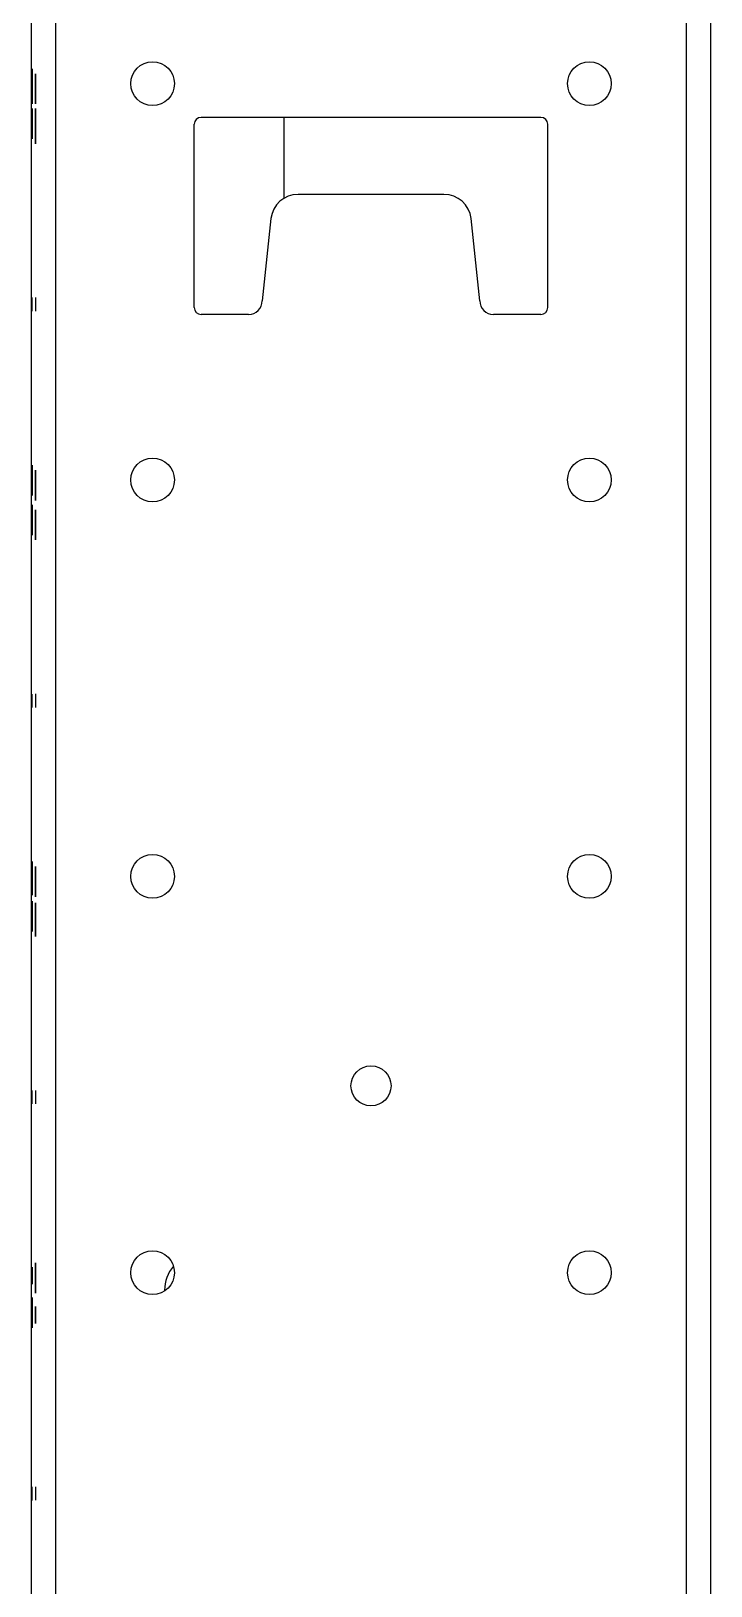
# Model space of a CAD drawing. Extents: x 8 to 102, y 11 to 162.
# Drawn here: x 65.58 to 68.58, y 66.73 to 73.59 of the extents above; entities that cross this region are included whole.
import ezdxf

# ---------------------------------------------------------------- set-up
doc = ezdxf.new("R2010")
doc.units = 0
doc.header["$MEASUREMENT"] = 0
doc.layers.add('TFR-TRI3', color=7, linetype='CONTINUOUS')

msp = doc.modelspace()

# ---------------------------------------------------------------- linework, layer by layer
at = {"layer": 'TFR-TRI3', "color": 113, "linetype": 'CONTINUOUS'}
for p, q in [((65.6848, 11.26), (65.6848, 107.017)), ((68.4678, 107.017), (68.4678, 11.26)), ((68.5763, 11.26), (68.5763, 107.017)), ((65.5763, 104.5872), (65.5763, 13.6943)), ((66.2963, 72.371), (66.2963, 73.181)), ((67.8263, 73.211), (66.3263, 73.211)), ((67.8563, 72.371), (67.8563, 73.181)), ((67.3984, 72.871), (66.7543, 72.871)), ((66.6349, 72.7637), (66.5963, 72.401)), ((67.5563, 72.401), (67.5178, 72.7637)), ((66.5363, 72.341), (66.3263, 72.341)), ((67.8263, 72.341), (67.6163, 72.341))]:
    msp.add_line(p, q, dxfattribs=at)
at = {"layer": 'TFR-TRI3', "color": 3, "linetype": 'CONTINUOUS'}
for p, q in [((65.5813, 73.4254), (65.5813, 73.395)), ((65.5813, 73.395), (65.5813, 73.4254)), ((65.5813, 73.395), (65.5813, 73.3674)), ((65.5813, 73.3725), (65.5813, 73.395)), ((65.5963, 73.4038), (65.5963, 73.3788)), ((65.5963, 73.3975), (65.5963, 73.4038)), ((65.5963, 73.3763), (65.5963, 73.4013)), ((65.5963, 73.4013), (65.5963, 73.3938)), ((65.5963, 73.3836), (65.5963, 73.3975)), ((65.5963, 73.3938), (65.5963, 73.3804)), ((65.5963, 73.3635), (65.5963, 73.3836)), ((65.5813, 73.27), (65.5813, 73.3725)), ((65.5813, 73.3674), (65.5813, 73.27)), ((65.5813, 73.3674), (65.5813, 73.2971)), ((65.5813, 73.2971), (65.5813, 73.3674)), ((65.5963, 73.3804), (65.5963, 73.3621)), ((65.5963, 73.3788), (65.5963, 73.3729)), ((65.5963, 73.3717), (65.5963, 73.3763)), ((65.5963, 73.3729), (65.5963, 73.364)), ((65.5963, 73.3637), (65.5963, 73.3717)), ((65.5963, 73.364), (65.5963, 73.3525)), ((65.5963, 73.3527), (65.5963, 73.3637)), ((65.5963, 73.3389), (65.5963, 73.3635)), ((65.5963, 73.3621), (65.5963, 73.3398)), ((65.5963, 73.3446), (65.5963, 73.3544)), ((65.5963, 73.3544), (65.5963, 73.3516)), ((65.5963, 73.3393), (65.5963, 73.3527)), ((65.5963, 73.3525), (65.5963, 73.3388)), ((65.5963, 73.3516), (65.5963, 73.3493)), ((65.5963, 73.3493), (65.5963, 73.3475)), ((65.5963, 73.3475), (65.5963, 73.3323)), ((65.5963, 73.3366), (65.5963, 73.3446)), ((65.5963, 73.3398), (65.5963, 73.3238)), ((65.5963, 73.3259), (65.5963, 73.3393)), ((65.5963, 73.3117), (65.5963, 73.3389)), ((65.5963, 73.3388), (65.5963, 73.3225)), ((65.5963, 73.3208), (65.5963, 73.3366)), ((65.5963, 73.3323), (65.5963, 73.3187)), ((65.5963, 73.3152), (65.5963, 73.3259)), ((65.5963, 73.3238), (65.5963, 73.3091)), ((65.5963, 73.3225), (65.5963, 73.3089)), ((65.5963, 73.3079), (65.5963, 73.3208)), ((65.5963, 73.3187), (65.5963, 73.3091)), ((65.5963, 73.3082), (65.5963, 73.3152)), ((65.5813, 73.2475), (65.5813, 73.25)), ((65.5813, 73.25), (65.5813, 73.2452)), ((65.5813, 73.2401), (65.5813, 73.2475)), ((65.5813, 73.2452), (65.5813, 73.2306)), ((65.5963, 73.2896), (65.5963, 73.3117)), ((65.5963, 73.3091), (65.5963, 73.3059)), ((65.5963, 73.3091), (65.5963, 73.2967)), ((65.5963, 73.3089), (65.5963, 73.2998)), ((65.5963, 73.3059), (65.5963, 73.3082)), ((65.5963, 73.3082), (65.5963, 73.2921)), ((65.5963, 73.296), (65.5963, 73.3082)), ((65.5963, 73.2995), (65.5963, 73.3079)), ((65.5963, 73.2998), (65.5963, 73.2967)), ((65.5963, 73.2967), (65.5963, 73.2995)), ((65.5963, 73.2967), (65.5963, 73.2875)), ((65.5963, 73.2872), (65.5963, 73.296)), ((65.5963, 73.2921), (65.5963, 73.2801)), ((65.5963, 73.275), (65.5963, 73.2896)), ((65.5963, 73.2875), (65.5963, 73.2819)), ((65.5963, 73.2819), (65.5963, 73.2872)), ((65.5963, 73.2819), (65.5963, 73.2801)), ((65.5963, 73.2801), (65.5963, 73.2819)), ((65.5963, 73.2801), (65.5963, 73.2726)), ((65.5963, 73.2701), (65.5963, 73.275)), ((65.5963, 73.2726), (65.5963, 73.2701)), ((65.5963, 73.1527), (65.5963, 73.2501)), ((65.5963, 73.2501), (65.5963, 73.1476)), ((65.5813, 73.2401), (65.5813, 73.2383)), ((65.5813, 73.2382), (65.5813, 73.2401)), ((65.5813, 73.228), (65.5813, 73.2401)), ((65.5813, 73.2383), (65.5813, 73.2329)), ((65.5813, 73.2326), (65.5813, 73.2382)), ((65.5813, 73.2329), (65.5813, 73.2241)), ((65.5813, 73.2235), (65.5813, 73.2326)), ((65.5813, 73.2306), (65.5813, 73.2085)), ((65.5813, 73.2119), (65.5813, 73.228)), ((65.5813, 73.2241), (65.5813, 73.2119)), ((65.5813, 73.211), (65.5813, 73.2235)), ((65.5813, 73.2234), (65.5813, 73.2206)), ((65.5813, 73.2204), (65.5813, 73.2234)), ((65.5813, 73.2206), (65.5813, 73.2122)), ((65.5813, 73.2113), (65.5813, 73.2204)), ((65.5813, 73.211), (65.5813, 73.2142)), ((65.5813, 73.2142), (65.5813, 73.2119)), ((65.5813, 73.2122), (65.5813, 73.1994)), ((65.5813, 73.2119), (65.5813, 73.2049)), ((65.5813, 73.1977), (65.5813, 73.2113)), ((65.5813, 73.1963), (65.5813, 73.211)), ((65.5813, 73.2015), (65.5813, 73.211)), ((65.5813, 73.2085), (65.5813, 73.1812)), ((65.5813, 73.2049), (65.5813, 73.1942)), ((65.5813, 73.1878), (65.5813, 73.2015)), ((65.5813, 73.1994), (65.5813, 73.1835)), ((65.5813, 73.1814), (65.5813, 73.1977)), ((65.5813, 73.1803), (65.5813, 73.1963)), ((65.5813, 73.1942), (65.5813, 73.1808)), ((65.5813, 73.1726), (65.5813, 73.1878)), ((65.5813, 73.1835), (65.5813, 73.1755)), ((65.5813, 73.1676), (65.5813, 73.1814)), ((65.5813, 73.1812), (65.5813, 73.1566)), ((65.5813, 73.1808), (65.5813, 73.1674)), ((65.5813, 73.158), (65.5813, 73.1803)), ((65.5963, 73.1527), (65.5963, 73.2231)), ((65.5963, 73.2231), (65.5963, 73.1527)), ((65.5813, 73.1755), (65.5813, 73.1657)), ((65.5813, 73.1708), (65.5813, 73.1726)), ((65.5813, 73.1685), (65.5813, 73.1708)), ((65.5813, 73.1657), (65.5813, 73.1685)), ((65.5813, 73.1561), (65.5813, 73.1676)), ((65.5813, 73.1674), (65.5813, 73.1564)), ((65.5813, 73.1397), (65.5813, 73.158)), ((65.5813, 73.1566), (65.5813, 73.1366)), ((65.5813, 73.1564), (65.5813, 73.1484)), ((65.5813, 73.1472), (65.5813, 73.1561)), ((65.5813, 73.1484), (65.5813, 73.1439)), ((65.5813, 73.1414), (65.5813, 73.1472)), ((65.5813, 73.1439), (65.5813, 73.1188)), ((65.5813, 73.1163), (65.5813, 73.1414)), ((65.5813, 73.1264), (65.5813, 73.1397)), ((65.5813, 73.1366), (65.5813, 73.1226)), ((65.5813, 73.1188), (65.5813, 73.1264)), ((65.5813, 73.1226), (65.5813, 73.1163)), ((65.5963, 73.1251), (65.5963, 73.1527)), ((65.5963, 73.1476), (65.5963, 73.1251)), ((65.5963, 73.1251), (65.5963, 73.0947)), ((65.5963, 73.0947), (65.5963, 73.1251)), ((65.5813, 72.355), (65.5813, 72.415)), ((65.5813, 72.355), (65.5813, 72.415)), ((65.5963, 72.4151), (65.5963, 72.3551)), ((65.5963, 72.4151), (65.5963, 72.3551)), ((65.5813, 71.6725), (65.5813, 71.675)), ((65.5813, 71.675), (65.5813, 71.6702)), ((65.5813, 71.6651), (65.5813, 71.6725)), ((65.5813, 71.6702), (65.5813, 71.6556)), ((65.5813, 71.6651), (65.5813, 71.6633)), ((65.5813, 71.653), (65.5813, 71.6651)), ((65.5813, 71.6632), (65.5813, 71.6651)), ((65.5813, 71.6633), (65.5813, 71.6579)), ((65.5813, 71.6576), (65.5813, 71.6632)), ((65.5813, 71.6579), (65.5813, 71.6491)), ((65.5813, 71.6485), (65.5813, 71.6576)), ((65.5813, 71.6556), (65.5813, 71.6335)), ((65.5813, 71.6369), (65.5813, 71.653)), ((65.5813, 71.6491), (65.5813, 71.6369)), ((65.5813, 71.636), (65.5813, 71.6485)), ((65.5813, 71.6454), (65.5813, 71.6484)), ((65.5813, 71.6484), (65.5813, 71.6456)), ((65.5813, 71.6456), (65.5813, 71.6372)), ((65.5813, 71.6363), (65.5813, 71.6454)), ((65.5813, 71.6392), (65.5813, 71.6369)), ((65.5813, 71.636), (65.5813, 71.6392)), ((65.5813, 71.6372), (65.5813, 71.6244)), ((65.5813, 71.6369), (65.5813, 71.6299)), ((65.5813, 71.6227), (65.5813, 71.6363)), ((65.5813, 71.6265), (65.5813, 71.636)), ((65.5813, 71.6213), (65.5813, 71.636)), ((65.5813, 71.6335), (65.5813, 71.6062)), ((65.5813, 71.6299), (65.5813, 71.6192)), ((65.5813, 71.6128), (65.5813, 71.6265)), ((65.5813, 71.6244), (65.5813, 71.6085)), ((65.5813, 71.6064), (65.5813, 71.6227)), ((65.5813, 71.6053), (65.5813, 71.6213)), ((65.5813, 71.6192), (65.5813, 71.6058)), ((65.5813, 71.5976), (65.5813, 71.6128)), ((65.5813, 71.6085), (65.5813, 71.6005)), ((65.5813, 71.5926), (65.5813, 71.6064)), ((65.5813, 71.6062), (65.5813, 71.5816)), ((65.5813, 71.6058), (65.5813, 71.5924)), ((65.5813, 71.583), (65.5813, 71.6053)), ((65.5813, 71.6005), (65.5813, 71.5907)), ((65.5813, 71.5958), (65.5813, 71.5976)), ((65.5963, 71.6475), (65.5963, 71.6538)), ((65.5963, 71.6538), (65.5963, 71.6288)), ((65.5963, 71.6263), (65.5963, 71.6513)), ((65.5963, 71.6513), (65.5963, 71.6438)), ((65.5963, 71.6336), (65.5963, 71.6475)), ((65.5963, 71.6438), (65.5963, 71.6304)), ((65.5963, 71.6135), (65.5963, 71.6336)), ((65.5963, 71.6304), (65.5963, 71.6121)), ((65.5963, 71.6288), (65.5963, 71.6229)), ((65.5963, 71.6217), (65.5963, 71.6263)), ((65.5963, 71.6229), (65.5963, 71.614)), ((65.5963, 71.6137), (65.5963, 71.6217)), ((65.5963, 71.614), (65.5963, 71.6025)), ((65.5963, 71.6027), (65.5963, 71.6137)), ((65.5963, 71.5889), (65.5963, 71.6135)), ((65.5963, 71.6121), (65.5963, 71.5898)), ((65.5963, 71.6044), (65.5963, 71.6016)), ((65.5963, 71.5946), (65.5963, 71.6044)), ((65.5963, 71.5893), (65.5963, 71.6027)), ((65.5963, 71.6025), (65.5963, 71.5887)), ((65.5963, 71.6016), (65.5963, 71.5993)), ((65.5963, 71.5993), (65.5963, 71.5975)), ((65.5963, 71.5975), (65.5963, 71.5823)), ((65.5813, 71.5935), (65.5813, 71.5958)), ((65.5813, 71.5907), (65.5813, 71.5935)), ((65.5813, 71.5811), (65.5813, 71.5926)), ((65.5813, 71.5924), (65.5813, 71.5814)), ((65.5813, 71.5648), (65.5813, 71.583)), ((65.5813, 71.5816), (65.5813, 71.5616)), ((65.5813, 71.5814), (65.5813, 71.5734)), ((65.5813, 71.5722), (65.5813, 71.5811)), ((65.5813, 71.5734), (65.5813, 71.5689)), ((65.5813, 71.5664), (65.5813, 71.5722)), ((65.5813, 71.5689), (65.5813, 71.5438)), ((65.5813, 71.5413), (65.5813, 71.5664)), ((65.5813, 71.5514), (65.5813, 71.5648)), ((65.5813, 71.5616), (65.5813, 71.5476)), ((65.5813, 71.5438), (65.5813, 71.5514)), ((65.5813, 71.5476), (65.5813, 71.5413)), ((65.5963, 71.5867), (65.5963, 71.5946)), ((65.5963, 71.5898), (65.5963, 71.5738)), ((65.5963, 71.5759), (65.5963, 71.5893)), ((65.5963, 71.5617), (65.5963, 71.5889)), ((65.5963, 71.5887), (65.5963, 71.5725)), ((65.5963, 71.5708), (65.5963, 71.5867)), ((65.5963, 71.5823), (65.5963, 71.5687)), ((65.5963, 71.5653), (65.5963, 71.5759)), ((65.5963, 71.5738), (65.5963, 71.5591)), ((65.5963, 71.5725), (65.5963, 71.5589)), ((65.5963, 71.5579), (65.5963, 71.5708)), ((65.5963, 71.5687), (65.5963, 71.5591)), ((65.5963, 71.5582), (65.5963, 71.5653)), ((65.5963, 71.5396), (65.5963, 71.5617)), ((65.5963, 71.5591), (65.5963, 71.5559)), ((65.5963, 71.5591), (65.5963, 71.5467)), ((65.5963, 71.5589), (65.5963, 71.5498)), ((65.5963, 71.5582), (65.5963, 71.5421)), ((65.5963, 71.5559), (65.5963, 71.5582)), ((65.5963, 71.546), (65.5963, 71.5582)), ((65.5963, 71.5495), (65.5963, 71.5579)), ((65.5963, 71.5498), (65.5963, 71.5467)), ((65.5963, 71.5467), (65.5963, 71.5495)), ((65.5963, 71.5467), (65.5963, 71.5375)), ((65.5963, 71.5372), (65.5963, 71.546)), ((65.5963, 71.5421), (65.5963, 71.5301)), ((65.5963, 71.525), (65.5963, 71.5396)), ((65.5963, 71.5375), (65.5963, 71.5319)), ((65.5963, 71.5319), (65.5963, 71.5372)), ((65.5963, 71.5301), (65.5963, 71.5319)), ((65.5963, 71.5319), (65.5963, 71.5301)), ((65.5963, 71.5301), (65.5963, 71.5226)), ((65.5813, 71.5), (65.5813, 71.4952)), ((65.5813, 71.4975), (65.5813, 71.5)), ((65.5813, 71.4901), (65.5813, 71.4975)), ((65.5813, 71.4952), (65.5813, 71.4806)), ((65.5813, 71.478), (65.5813, 71.4901)), ((65.5813, 71.4882), (65.5813, 71.4901)), ((65.5813, 71.4901), (65.5813, 71.4883)), ((65.5813, 71.4883), (65.5813, 71.4829)), ((65.5813, 71.4826), (65.5813, 71.4882)), ((65.5813, 71.4829), (65.5813, 71.4741)), ((65.5813, 71.4735), (65.5813, 71.4826)), ((65.5813, 71.4806), (65.5813, 71.4585)), ((65.5813, 71.4619), (65.5813, 71.478)), ((65.5813, 71.4741), (65.5813, 71.4619)), ((65.5813, 71.461), (65.5813, 71.4735)), ((65.5813, 71.4704), (65.5813, 71.4734)), ((65.5813, 71.4734), (65.5813, 71.4706)), ((65.5813, 71.4706), (65.5813, 71.4622)), ((65.5813, 71.4613), (65.5813, 71.4704)), ((65.5813, 71.4642), (65.5813, 71.4619)), ((65.5813, 71.461), (65.5813, 71.4642)), ((65.5813, 71.4622), (65.5813, 71.4494)), ((65.5813, 71.4619), (65.5813, 71.4549)), ((65.5813, 71.4477), (65.5813, 71.4613)), ((65.5813, 71.4515), (65.5813, 71.461)), ((65.5813, 71.4463), (65.5813, 71.461)), ((65.5963, 71.5201), (65.5963, 71.525)), ((65.5963, 71.5226), (65.5963, 71.5201)), ((65.5963, 71.4725), (65.5963, 71.4788)), ((65.5963, 71.4788), (65.5963, 71.4538)), ((65.5963, 71.4763), (65.5963, 71.4688)), ((65.5963, 71.4513), (65.5963, 71.4763)), ((65.5963, 71.4586), (65.5963, 71.4725)), ((65.5963, 71.4688), (65.5963, 71.4554)), ((65.5813, 71.4585), (65.5813, 71.4312)), ((65.5813, 71.4549), (65.5813, 71.4442)), ((65.5813, 71.4378), (65.5813, 71.4515)), ((65.5813, 71.4494), (65.5813, 71.4335)), ((65.5813, 71.4314), (65.5813, 71.4477)), ((65.5813, 71.4303), (65.5813, 71.4463)), ((65.5813, 71.4442), (65.5813, 71.4308)), ((65.5813, 71.4226), (65.5813, 71.4378)), ((65.5813, 71.4335), (65.5813, 71.4255)), ((65.5813, 71.4176), (65.5813, 71.4314)), ((65.5813, 71.4312), (65.5813, 71.4066)), ((65.5813, 71.4308), (65.5813, 71.4174)), ((65.5813, 71.408), (65.5813, 71.4303)), ((65.5813, 71.4255), (65.5813, 71.4157)), ((65.5813, 71.4208), (65.5813, 71.4226)), ((65.5813, 71.4185), (65.5813, 71.4208)), ((65.5813, 71.4157), (65.5813, 71.4185)), ((65.5813, 71.4061), (65.5813, 71.4176)), ((65.5813, 71.4174), (65.5813, 71.4064)), ((65.5813, 71.3897), (65.5813, 71.408)), ((65.5813, 71.4066), (65.5813, 71.3866)), ((65.5813, 71.4064), (65.5813, 71.3984)), ((65.5813, 71.3972), (65.5813, 71.4061)), ((65.5813, 71.3984), (65.5813, 71.3939)), ((65.5813, 71.3914), (65.5813, 71.3972)), ((65.5813, 71.3939), (65.5813, 71.3688)), ((65.5813, 71.3663), (65.5813, 71.3914)), ((65.5963, 71.4385), (65.5963, 71.4586)), ((65.5963, 71.4554), (65.5963, 71.4371)), ((65.5963, 71.4538), (65.5963, 71.4479)), ((65.5963, 71.4467), (65.5963, 71.4513)), ((65.5963, 71.4479), (65.5963, 71.439)), ((65.5963, 71.4387), (65.5963, 71.4467)), ((65.5963, 71.439), (65.5963, 71.4275)), ((65.5963, 71.4277), (65.5963, 71.4387)), ((65.5963, 71.4139), (65.5963, 71.4385)), ((65.5963, 71.4371), (65.5963, 71.4148)), ((65.5963, 71.4294), (65.5963, 71.4266)), ((65.5963, 71.4196), (65.5963, 71.4294)), ((65.5963, 71.4143), (65.5963, 71.4277)), ((65.5963, 71.4275), (65.5963, 71.4138)), ((65.5963, 71.4266), (65.5963, 71.4243)), ((65.5963, 71.4243), (65.5963, 71.4225)), ((65.5963, 71.4225), (65.5963, 71.4073)), ((65.5963, 71.4117), (65.5963, 71.4196)), ((65.5963, 71.4148), (65.5963, 71.3988)), ((65.5963, 71.4009), (65.5963, 71.4143)), ((65.5963, 71.3867), (65.5963, 71.4139)), ((65.5963, 71.4138), (65.5963, 71.3975)), ((65.5963, 71.3958), (65.5963, 71.4117)), ((65.5963, 71.4073), (65.5963, 71.3937)), ((65.5963, 71.3903), (65.5963, 71.4009)), ((65.5963, 71.3988), (65.5963, 71.3841)), ((65.5963, 71.3975), (65.5963, 71.3839)), ((65.5963, 71.3829), (65.5963, 71.3958)), ((65.5963, 71.3937), (65.5963, 71.3841)), ((65.5813, 71.3764), (65.5813, 71.3897)), ((65.5813, 71.3866), (65.5813, 71.3726)), ((65.5813, 71.3688), (65.5813, 71.3764)), ((65.5813, 71.3726), (65.5813, 71.3663)), ((65.5963, 71.3832), (65.5963, 71.3903)), ((65.5963, 71.3646), (65.5963, 71.3867)), ((65.5963, 71.3841), (65.5963, 71.3809)), ((65.5963, 71.3841), (65.5963, 71.3717)), ((65.5963, 71.3839), (65.5963, 71.3748)), ((65.5963, 71.3832), (65.5963, 71.3671)), ((65.5963, 71.3809), (65.5963, 71.3832)), ((65.5963, 71.371), (65.5963, 71.3832)), ((65.5963, 71.3745), (65.5963, 71.3829)), ((65.5963, 71.3748), (65.5963, 71.3717)), ((65.5963, 71.3717), (65.5963, 71.3745)), ((65.5963, 71.3717), (65.5963, 71.3625)), ((65.5963, 71.3622), (65.5963, 71.371)), ((65.5963, 71.3671), (65.5963, 71.3551)), ((65.5963, 71.35), (65.5963, 71.3646)), ((65.5963, 71.3625), (65.5963, 71.3569)), ((65.5963, 71.3569), (65.5963, 71.3622)), ((65.5963, 71.3551), (65.5963, 71.3569)), ((65.5963, 71.3569), (65.5963, 71.3551)), ((65.5963, 71.3551), (65.5963, 71.3476)), ((65.5963, 71.3451), (65.5963, 71.35)), ((65.5963, 71.3476), (65.5963, 71.3451)), ((65.5813, 70.605), (65.5813, 70.665)), ((65.5813, 70.605), (65.5813, 70.665)), ((65.5963, 70.6651), (65.5963, 70.6051)), ((65.5963, 70.6651), (65.5963, 70.6051)), ((65.5813, 69.8148), (65.5813, 69.925)), ((65.5813, 69.925), (65.5813, 69.7765)), ((65.5813, 69.92), (65.5813, 69.9247)), ((65.5813, 69.9247), (65.5813, 69.9233)), ((65.5813, 69.9233), (65.5813, 69.9192)), ((65.5813, 69.9058), (65.5813, 69.92)), ((65.5813, 69.9192), (65.5813, 69.9118)), ((65.5813, 69.9118), (65.5813, 69.9009)), ((65.5813, 69.8836), (65.5813, 69.9058)), ((65.5813, 69.9009), (65.5813, 69.8838)), ((65.5813, 69.8963), (65.5813, 69.8934)), ((65.5813, 69.8931), (65.5813, 69.8963)), ((65.5813, 69.8934), (65.5813, 69.8846)), ((65.5813, 69.8834), (65.5813, 69.8931)), ((65.5813, 69.8846), (65.5813, 69.8711)), ((65.5813, 69.8838), (65.5813, 69.8583)), ((65.5813, 69.8547), (65.5813, 69.8836)), ((65.5813, 69.8646), (65.5813, 69.8834)), ((65.5963, 69.9038), (65.5963, 69.8787)), ((65.5963, 69.8975), (65.5963, 69.9038)), ((65.5963, 69.8763), (65.5963, 69.9013)), ((65.5963, 69.9013), (65.5963, 69.8938)), ((65.5963, 69.8836), (65.5963, 69.8975)), ((65.5963, 69.8938), (65.5963, 69.8804)), ((65.5963, 69.8635), (65.5963, 69.8836)), ((65.5813, 69.8711), (65.5813, 69.8541)), ((65.5813, 69.8339), (65.5813, 69.8646)), ((65.5813, 69.8583), (65.5813, 69.838)), ((65.5813, 69.8259), (65.5813, 69.8547)), ((65.5813, 69.8541), (65.5813, 69.8361)), ((65.5813, 69.838), (65.5813, 69.8265)), ((65.5813, 69.8361), (65.5813, 69.8221)), ((65.5813, 69.8132), (65.5813, 69.8339)), ((65.5813, 69.8265), (65.5813, 69.82)), ((65.5813, 69.8036), (65.5813, 69.8259)), ((65.5813, 69.8221), (65.5813, 69.8131)), ((65.5813, 69.82), (65.5813, 69.8148)), ((65.5813, 69.7979), (65.5813, 69.8132)), ((65.5813, 69.8131), (65.5813, 69.8101)), ((65.5963, 69.8804), (65.5963, 69.8621)), ((65.5963, 69.8787), (65.5963, 69.8729)), ((65.5963, 69.8717), (65.5963, 69.8763)), ((65.5963, 69.8729), (65.5963, 69.864)), ((65.5963, 69.8637), (65.5963, 69.8717)), ((65.5963, 69.864), (65.5963, 69.8525)), ((65.5963, 69.8527), (65.5963, 69.8637)), ((65.5963, 69.8389), (65.5963, 69.8635)), ((65.5963, 69.8621), (65.5963, 69.8398)), ((65.5963, 69.8544), (65.5963, 69.8516)), ((65.5963, 69.8446), (65.5963, 69.8544)), ((65.5963, 69.8393), (65.5963, 69.8527)), ((65.5963, 69.8525), (65.5963, 69.8388)), ((65.5963, 69.8516), (65.5963, 69.8493)), ((65.5963, 69.8493), (65.5963, 69.8475)), ((65.5963, 69.8475), (65.5963, 69.8323)), ((65.5963, 69.8366), (65.5963, 69.8446)), ((65.5963, 69.8398), (65.5963, 69.8238)), ((65.5963, 69.8259), (65.5963, 69.8393)), ((65.5963, 69.8117), (65.5963, 69.8389)), ((65.5963, 69.8388), (65.5963, 69.8225)), ((65.5963, 69.8208), (65.5963, 69.8366)), ((65.5963, 69.8323), (65.5963, 69.8187)), ((65.5963, 69.8152), (65.5963, 69.8259)), ((65.5963, 69.8238), (65.5963, 69.8091)), ((65.5963, 69.8225), (65.5963, 69.8089)), ((65.5963, 69.8079), (65.5963, 69.8208)), ((65.5963, 69.8187), (65.5963, 69.8091)), ((65.5963, 69.8082), (65.5963, 69.8152)), ((65.5813, 69.8101), (65.5813, 69.7817)), ((65.5813, 69.7887), (65.5813, 69.8036)), ((65.5813, 69.7871), (65.5813, 69.7979)), ((65.5813, 69.7817), (65.5813, 69.7887)), ((65.5813, 69.7798), (65.5813, 69.7871)), ((65.5813, 69.7772), (65.5813, 69.7798)), ((65.5813, 69.7765), (65.5813, 69.7772)), ((65.5813, 69.7475), (65.5813, 69.75)), ((65.5813, 69.75), (65.5813, 69.7452)), ((65.5813, 69.7401), (65.5813, 69.7475)), ((65.5813, 69.7452), (65.5813, 69.7306)), ((65.5963, 69.7896), (65.5963, 69.8117)), ((65.5963, 69.8091), (65.5963, 69.7967)), ((65.5963, 69.8091), (65.5963, 69.8059)), ((65.5963, 69.8089), (65.5963, 69.7998)), ((65.5963, 69.8059), (65.5963, 69.8082)), ((65.5963, 69.796), (65.5963, 69.8082)), ((65.5963, 69.8082), (65.5963, 69.7921)), ((65.5963, 69.7995), (65.5963, 69.8079)), ((65.5963, 69.7998), (65.5963, 69.7967)), ((65.5963, 69.7967), (65.5963, 69.7995)), ((65.5963, 69.7967), (65.5963, 69.7875)), ((65.5963, 69.7872), (65.5963, 69.796)), ((65.5963, 69.7921), (65.5963, 69.7801)), ((65.5963, 69.775), (65.5963, 69.7896)), ((65.5963, 69.7875), (65.5963, 69.7819)), ((65.5963, 69.7819), (65.5963, 69.7872)), ((65.5963, 69.7819), (65.5963, 69.7801)), ((65.5963, 69.7801), (65.5963, 69.7819)), ((65.5963, 69.7801), (65.5963, 69.7726)), ((65.5963, 69.7701), (65.5963, 69.775)), ((65.5963, 69.7726), (65.5963, 69.7701)), ((65.5813, 69.7401), (65.5813, 69.7383)), ((65.5813, 69.728), (65.5813, 69.7401)), ((65.5813, 69.7382), (65.5813, 69.7401)), ((65.5813, 69.7383), (65.5813, 69.7329)), ((65.5813, 69.7326), (65.5813, 69.7382)), ((65.5813, 69.7329), (65.5813, 69.7241)), ((65.5813, 69.7235), (65.5813, 69.7326)), ((65.5813, 69.7306), (65.5813, 69.7085)), ((65.5813, 69.7119), (65.5813, 69.728)), ((65.5813, 69.7241), (65.5813, 69.7119)), ((65.5813, 69.711), (65.5813, 69.7235)), ((65.5813, 69.7204), (65.5813, 69.7234)), ((65.5813, 69.7234), (65.5813, 69.7206)), ((65.5813, 69.7206), (65.5813, 69.7122)), ((65.5813, 69.7113), (65.5813, 69.7204)), ((65.5813, 69.7142), (65.5813, 69.7119)), ((65.5813, 69.711), (65.5813, 69.7142)), ((65.5813, 69.7122), (65.5813, 69.6994)), ((65.5813, 69.7119), (65.5813, 69.7049)), ((65.5813, 69.6977), (65.5813, 69.7113)), ((65.5813, 69.6963), (65.5813, 69.711)), ((65.5813, 69.7015), (65.5813, 69.711)), ((65.5813, 69.7085), (65.5813, 69.6812)), ((65.5813, 69.7049), (65.5813, 69.6942)), ((65.5813, 69.6878), (65.5813, 69.7015)), ((65.5813, 69.6994), (65.5813, 69.6835)), ((65.5813, 69.6814), (65.5813, 69.6977)), ((65.5813, 69.6803), (65.5813, 69.6963)), ((65.5813, 69.6942), (65.5813, 69.6808)), ((65.5813, 69.6726), (65.5813, 69.6878)), ((65.5813, 69.6835), (65.5813, 69.6755)), ((65.5813, 69.6676), (65.5813, 69.6814)), ((65.5813, 69.6812), (65.5813, 69.6566)), ((65.5813, 69.6808), (65.5813, 69.6674)), ((65.5813, 69.658), (65.5813, 69.6803)), ((65.5813, 69.6755), (65.5813, 69.6657)), ((65.5963, 69.7436), (65.5963, 69.743)), ((65.5963, 69.5951), (65.5963, 69.7436)), ((65.5963, 69.743), (65.5963, 69.7404)), ((65.5963, 69.7404), (65.5963, 69.733)), ((65.5963, 69.7101), (65.5963, 69.7384)), ((65.5963, 69.7384), (65.5963, 69.7315)), ((65.5963, 69.733), (65.5963, 69.7222)), ((65.5963, 69.7315), (65.5963, 69.7165)), ((65.5963, 69.7222), (65.5963, 69.707)), ((65.5963, 69.7165), (65.5963, 69.6942)), ((65.5963, 69.707), (65.5963, 69.7101)), ((65.5963, 69.707), (65.5963, 69.6862)), ((65.5963, 69.698), (65.5963, 69.707)), ((65.5963, 69.7001), (65.5963, 69.7053)), ((65.5963, 69.7053), (65.5963, 69.5951)), ((65.5963, 69.6936), (65.5963, 69.7001)), ((65.5963, 69.684), (65.5963, 69.698)), ((65.5963, 69.6942), (65.5963, 69.6655)), ((65.5963, 69.6822), (65.5963, 69.6936)), ((65.5963, 69.6862), (65.5963, 69.6555)), ((65.5963, 69.6661), (65.5963, 69.684)), ((65.5963, 69.6618), (65.5963, 69.6822)), ((65.5813, 69.6708), (65.5813, 69.6726)), ((65.5813, 69.6685), (65.5813, 69.6708)), ((65.5813, 69.6657), (65.5813, 69.6685)), ((65.5813, 69.6561), (65.5813, 69.6676)), ((65.5813, 69.6674), (65.5813, 69.6564)), ((65.5813, 69.6397), (65.5813, 69.658)), ((65.5813, 69.6566), (65.5813, 69.6366)), ((65.5813, 69.6564), (65.5813, 69.6484)), ((65.5813, 69.6472), (65.5813, 69.6561)), ((65.5813, 69.6484), (65.5813, 69.6439)), ((65.5813, 69.6414), (65.5813, 69.6472)), ((65.5813, 69.6439), (65.5813, 69.6188)), ((65.5813, 69.6163), (65.5813, 69.6414)), ((65.5813, 69.6264), (65.5813, 69.6397)), ((65.5813, 69.6366), (65.5813, 69.6226)), ((65.5813, 69.6188), (65.5813, 69.6264)), ((65.5813, 69.6226), (65.5813, 69.6163)), ((65.5963, 69.649), (65.5963, 69.6661)), ((65.5963, 69.6655), (65.5963, 69.6365)), ((65.5963, 69.6363), (65.5963, 69.6618)), ((65.5963, 69.6555), (65.5963, 69.6367)), ((65.5963, 69.6355), (65.5963, 69.649)), ((65.5963, 69.6367), (65.5963, 69.627)), ((65.5963, 69.6365), (65.5963, 69.6143)), ((65.5963, 69.6193), (65.5963, 69.6363)), ((65.5963, 69.6267), (65.5963, 69.6355)), ((65.5963, 69.627), (65.5963, 69.6238)), ((65.5963, 69.6238), (65.5963, 69.6267)), ((65.5963, 69.6083), (65.5963, 69.6193)), ((65.5963, 69.6143), (65.5963, 69.6002)), ((65.5963, 69.6009), (65.5963, 69.6083)), ((65.5963, 69.5968), (65.5963, 69.6009)), ((65.5963, 69.6002), (65.5963, 69.5955)), ((65.5963, 69.5955), (65.5963, 69.5968)), ((65.5813, 68.855), (65.5813, 68.915)), ((65.5813, 68.855), (65.5813, 68.915)), ((65.5963, 68.9151), (65.5963, 68.8551)), ((65.5963, 68.9151), (65.5963, 68.8551)), ((65.5813, 68.1188), (65.5813, 68.135)), ((65.5813, 68.135), (65.5813, 68.1099)), ((65.5813, 68.1099), (65.5813, 68.1188)), ((65.5813, 68.1099), (65.5813, 68.0993)), ((65.5813, 68.0965), (65.5813, 68.1099)), ((65.5813, 68.0993), (65.5813, 68.086)), ((65.5813, 68.0793), (65.5813, 68.0965)), ((65.5963, 68.1538), (65.5963, 68.1288)), ((65.5963, 68.1475), (65.5963, 68.1538)), ((65.5963, 68.1513), (65.5963, 68.1438)), ((65.5963, 68.1263), (65.5963, 68.1513)), ((65.5963, 68.1336), (65.5963, 68.1475)), ((65.5963, 68.1438), (65.5963, 68.1304)), ((65.5963, 68.1135), (65.5963, 68.1336)), ((65.5963, 68.1304), (65.5963, 68.1121)), ((65.5963, 68.1288), (65.5963, 68.1229)), ((65.5963, 68.1217), (65.5963, 68.1263)), ((65.5963, 68.1229), (65.5963, 68.114)), ((65.5963, 68.1137), (65.5963, 68.1217)), ((65.5963, 68.114), (65.5963, 68.1025)), ((65.5963, 68.1027), (65.5963, 68.1137)), ((65.5963, 68.0889), (65.5963, 68.1135)), ((65.5963, 68.1121), (65.5963, 68.0898)), ((65.5963, 68.1044), (65.5963, 68.1016)), ((65.5963, 68.0946), (65.5963, 68.1044)), ((65.5963, 68.0893), (65.5963, 68.1027)), ((65.5963, 68.1025), (65.5963, 68.0888)), ((65.5963, 68.1016), (65.5963, 68.0993)), ((65.5963, 68.0993), (65.5963, 68.0975)), ((65.5963, 68.0975), (65.5963, 68.0823)), ((65.5813, 68.086), (65.5813, 68.072)), ((65.5813, 68.0595), (65.5813, 68.0793)), ((65.5813, 68.072), (65.5813, 68.0595)), ((65.5963, 68.0867), (65.5963, 68.0946)), ((65.5963, 68.0898), (65.5963, 68.0738)), ((65.5963, 68.0759), (65.5963, 68.0893)), ((65.5963, 68.0617), (65.5963, 68.0889)), ((65.5963, 68.0888), (65.5963, 68.0725)), ((65.5963, 68.0708), (65.5963, 68.0867)), ((65.5963, 68.0823), (65.5963, 68.0687)), ((65.5963, 68.0652), (65.5963, 68.0759)), ((65.5963, 68.0738), (65.5963, 68.0591)), ((65.5963, 68.0725), (65.5963, 68.0589)), ((65.5963, 68.0579), (65.5963, 68.0708)), ((65.5963, 68.0687), (65.5963, 68.0591)), ((65.5963, 68.0582), (65.5963, 68.0652)), ((65.5963, 68.0396), (65.5963, 68.0617)), ((65.5963, 68.0591), (65.5963, 68.0559)), ((65.5963, 68.0591), (65.5963, 68.0467)), ((65.5963, 68.0589), (65.5963, 68.0498)), ((65.5963, 68.046), (65.5963, 68.0582)), ((65.5963, 68.0559), (65.5963, 68.0582)), ((65.5963, 68.0582), (65.5963, 68.0421)), ((65.5963, 68.0495), (65.5963, 68.0579)), ((65.5963, 68.0498), (65.5963, 68.0467)), ((65.5963, 68.0467), (65.5963, 68.0495)), ((65.5963, 68.0467), (65.5963, 68.0375)), ((65.5963, 68.0372), (65.5963, 68.046)), ((65.5963, 68.0421), (65.5963, 68.0301)), ((65.5963, 68.025), (65.5963, 68.0396)), ((65.5963, 68.0375), (65.5963, 68.0319)), ((65.5963, 68.0319), (65.5963, 68.0372)), ((65.5963, 68.0319), (65.5963, 68.0301)), ((65.5963, 68.0301), (65.5963, 68.0319)), ((65.5963, 68.0301), (65.5963, 68.0226)), ((65.5813, 68), (65.5813, 67.9952)), ((65.5813, 67.9975), (65.5813, 68)), ((65.5813, 67.9901), (65.5813, 67.9975)), ((65.5813, 67.9952), (65.5813, 67.9806)), ((65.5813, 67.978), (65.5813, 67.9901)), ((65.5813, 67.9901), (65.5813, 67.9883)), ((65.5813, 67.9882), (65.5813, 67.9901)), ((65.5813, 67.9883), (65.5813, 67.9829)), ((65.5813, 67.9826), (65.5813, 67.9882)), ((65.5813, 67.9829), (65.5813, 67.9741)), ((65.5813, 67.9735), (65.5813, 67.9826)), ((65.5813, 67.9806), (65.5813, 67.9585)), ((65.5813, 67.9619), (65.5813, 67.978)), ((65.5813, 67.9741), (65.5813, 67.9619)), ((65.5813, 67.961), (65.5813, 67.9735)), ((65.5813, 67.9734), (65.5813, 67.9706)), ((65.5813, 67.9704), (65.5813, 67.9734)), ((65.5813, 67.9706), (65.5813, 67.9622)), ((65.5813, 67.9613), (65.5813, 67.9704)), ((65.5813, 67.961), (65.5813, 67.9642)), ((65.5813, 67.9642), (65.5813, 67.9619)), ((65.5813, 67.9622), (65.5813, 67.9494)), ((65.5813, 67.9619), (65.5813, 67.9549)), ((65.5813, 67.9477), (65.5813, 67.9613)), ((65.5813, 67.9515), (65.5813, 67.961)), ((65.5813, 67.9463), (65.5813, 67.961)), ((65.5963, 68.0201), (65.5963, 68.025)), ((65.5963, 68.0226), (65.5963, 68.0201)), ((65.5963, 67.9606), (65.5963, 67.9408)), ((65.5963, 67.9481), (65.5963, 67.9606)), ((65.5813, 67.9585), (65.5813, 67.9312)), ((65.5813, 67.9549), (65.5813, 67.9442)), ((65.5813, 67.9378), (65.5813, 67.9515)), ((65.5813, 67.9494), (65.5813, 67.9335)), ((65.5813, 67.9314), (65.5813, 67.9477)), ((65.5813, 67.9303), (65.5813, 67.9463)), ((65.5813, 67.9442), (65.5813, 67.9308)), ((65.5813, 67.9226), (65.5813, 67.9378)), ((65.5813, 67.9335), (65.5813, 67.9255)), ((65.5813, 67.9176), (65.5813, 67.9314)), ((65.5813, 67.9312), (65.5813, 67.9066)), ((65.5813, 67.9308), (65.5813, 67.9174)), ((65.5813, 67.908), (65.5813, 67.9303)), ((65.5813, 67.9255), (65.5813, 67.9157)), ((65.5813, 67.9208), (65.5813, 67.9226)), ((65.5813, 67.9185), (65.5813, 67.9208)), ((65.5813, 67.9157), (65.5813, 67.9185)), ((65.5813, 67.9061), (65.5813, 67.9176)), ((65.5813, 67.9174), (65.5813, 67.9064)), ((65.5813, 67.8897), (65.5813, 67.908)), ((65.5813, 67.9066), (65.5813, 67.8866)), ((65.5813, 67.9064), (65.5813, 67.8984)), ((65.5813, 67.8972), (65.5813, 67.9061)), ((65.5813, 67.8984), (65.5813, 67.8939)), ((65.5813, 67.8914), (65.5813, 67.8972)), ((65.5813, 67.8939), (65.5813, 67.8688)), ((65.5813, 67.8663), (65.5813, 67.8914)), ((65.5963, 67.9341), (65.5963, 67.9481)), ((65.5963, 67.9408), (65.5963, 67.9237)), ((65.5963, 67.9208), (65.5963, 67.9341)), ((65.5963, 67.9237), (65.5963, 67.9102)), ((65.5963, 67.9103), (65.5963, 67.9208)), ((65.5963, 67.8851), (65.5963, 67.9103)), ((65.5963, 67.9102), (65.5963, 67.9014)), ((65.5963, 67.9014), (65.5963, 67.8851)), ((65.5813, 67.8764), (65.5813, 67.8897)), ((65.5813, 67.8866), (65.5813, 67.8726)), ((65.5813, 67.8688), (65.5813, 67.8764)), ((65.5813, 67.8726), (65.5813, 67.8663)), ((65.5813, 67.105), (65.5813, 67.165)), ((65.5813, 67.105), (65.5813, 67.165)), ((65.5963, 67.1651), (65.5963, 67.1051)), ((65.5963, 67.1651), (65.5963, 67.1051))]:
    msp.add_line(p, q, dxfattribs=at)
at = {"layer": 'TFR-TRI3', "color": 215, "linetype": 'CONTINUOUS'}
msp.add_line((66.6913, 73.2101), (66.6913, 72.8522), dxfattribs=at)
at = {"layer": 'TFR-TRI3', "color": 113, "linetype": 'CONTINUOUS'}
for centre, radius in [((66.1123, 73.36), 0.0965), ((68.0403, 73.36), 0.0965), ((66.1123, 71.61), 0.0965), ((68.0403, 71.61), 0.0965), ((66.1123, 69.86), 0.0965), ((68.0403, 69.86), 0.0965), ((67.0763, 68.935), 0.0885), ((66.1123, 68.11), 0.0965), ((68.0403, 68.11), 0.0965)]:
    msp.add_circle(centre, radius, dxfattribs=at)
for centre, radius, start, end in [((66.3263, 73.181), 0.03, 90, 180), ((67.8263, 73.181), 0.03, 0, 90), ((66.7543, 72.751), 0.12, 90, 173.92754), ((67.3984, 72.751), 0.12, 6.07246, 90), ((66.3263, 72.371), 0.03, 180, 270), ((66.5363, 72.401), 0.06, 270, 0), ((67.6163, 72.401), 0.06, 180, 270), ((67.8263, 72.371), 0.03, 270, 0)]:
    msp.add_arc(centre, radius, start, end, dxfattribs=at)
at = {"layer": 'TFR-TRI3', "color": 215, "linetype": 'CONTINUOUS'}
msp.add_arc((66.3313, 68.0325), 0.166, 139.95, 180, dxfattribs=at)

doc.saveas('drawing.dxf')
